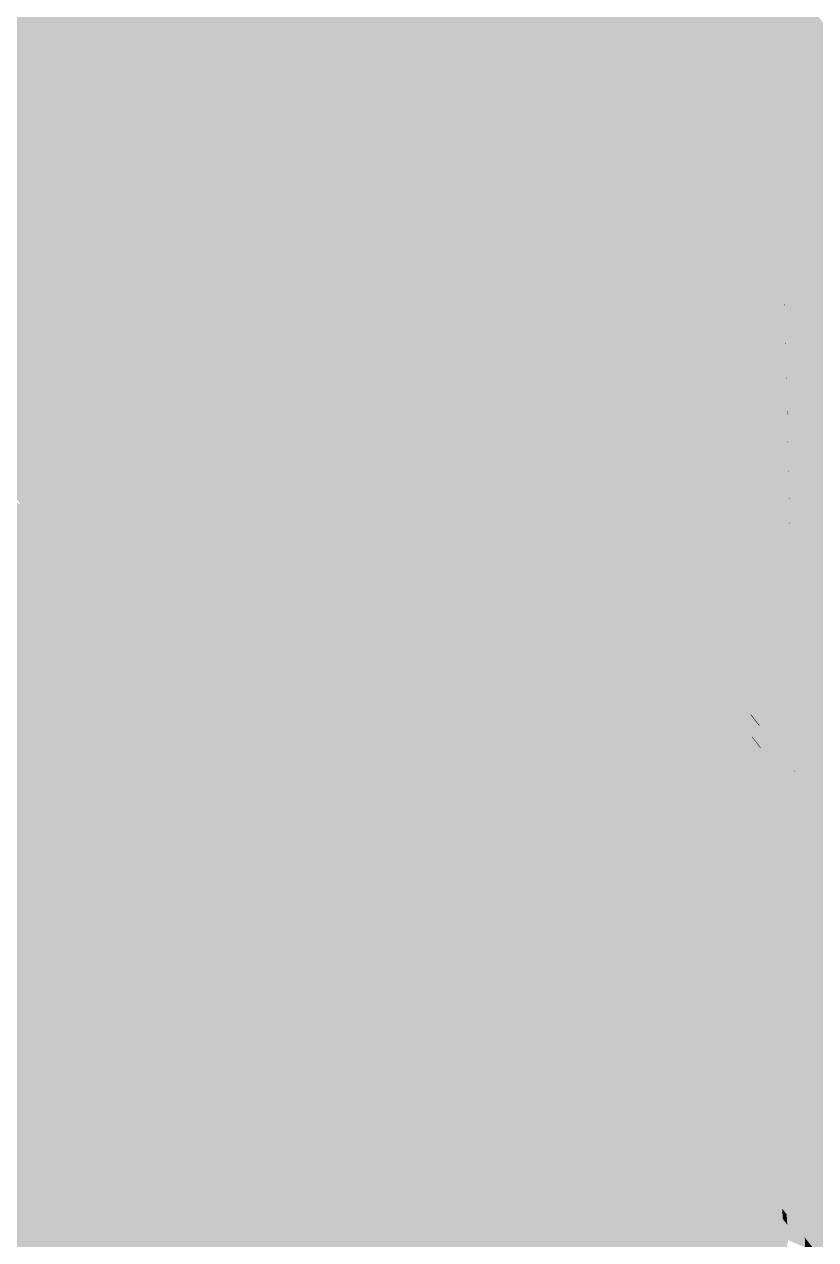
# Model space of a CAD drawing. Header units: millimetres. Extents: x 340454 to 342791, y 6993867 to 6995092.
# Drawn here: x 340787.928 to 340790.704, y 6994594.237 to 6994598.5 of the extents above; entities that cross this region are included whole.
import ezdxf

# ---------------------------------------------------------------- set-up
doc = ezdxf.new("R2010")
doc.units = ezdxf.units.MM
doc.header["$LTSCALE"] = 10
doc.layers.add('A-MODELAGEM', color=7, linetype='Continuous')
doc.layers.add('TRAMA', color=7, linetype='Continuous')

msp = doc.modelspace()

# ---------------------------------------------------------------- hatches: boundary and pattern name
at = {"layer": 'TRAMA'}
h = msp.add_hatch(dxfattribs=at)
h.set_pattern_fill('AR-HBONE', color=253, scale=0.0015)
h.set_pattern_definition([(45, (340795.55105, 6994588.16572), (0, 0.21552615), [0.4572, -0.1524]), (135, (340795.65882, 6994588.27348), (2e-17, 0.21552615), [0.4572, -0.1524])])
h.paths.add_polyline_path([(340797.3029, 6994588.7644, -0.082433), (340797.2634, 6994589.0025, -0.603956), (340798.4179, 6994589.6096), (340799.3891, 6994590.3458), (340799.7467, 6994591.9973), (340792.4289, 6994586.4499), (340794.2445, 6994586.446)])
h.paths.add_polyline_path([(340794.2445, 6994586.446), (340792.4289, 6994586.4499), (340786.1812, 6994581.7137), (340787.9896, 6994581.7043)])
h.paths.add_polyline_path([(340786.8341, 6994580.8283), (340786.8195, 6994580.8761), (340786.9129, 6994580.888), (340787.0244, 6994580.9726), (340787.0277, 6994580.9772), (340786.8586, 6994580.9995), (340786.8393, 6994581.1408), (340787.0292, 6994581.2964), (340787.2188, 6994581.204), (340787.208, 6994581.2834), (340787.3978, 6994581.4389), (340787.545, 6994581.3672), (340787.9896, 6994581.7043), (340786.1812, 6994581.7137), (340784.1376, 6994580.1646), (340784.8604, 6994579.3321)])
h.paths.add_polyline_path([(340784.8604, 6994579.3321), (340784.1376, 6994580.1646), (340780.2277, 6994577.2006), (340780.6925, 6994576.5708), (340782.0649, 6994576.5637), (340781.7576, 6994576.98), (340782.0764, 6994577.2217), (340782.3952, 6994577.4633)])
h.paths.add_polyline_path([(340782.0649, 6994576.5637), (340780.6925, 6994576.5708), (340784.4229, 6994571.5165), (340784.4065, 6994571.5809), (340784.5525, 6994571.6991), (340784.6951, 6994571.4446), (340784.5935, 6994571.2853), (340785.5882, 6994569.9377), (340785.516, 6994569.6596), (340787.5823, 6994569.6596), (340787.6438, 6994569.8968, 0.226177), (340787.4805, 6994570.7418), (340787.343, 6994570.928), (340787.3316, 6994570.9148), (340787.0896, 6994570.9555), (340787.0344, 6994571.159), (340786.9817, 6994571.0986), (340786.7552, 6994571.1367), (340786.6337, 6994571.047), (340786.3119, 6994570.8094), (340785.2713, 6994572.2194), (340785.2382, 6994572.2297), (340785.3754, 6994571.9849), (340785.2837, 6994571.8411), (340785.1474, 6994571.8834), (340785.0868, 6994572.1212), (340785.2256, 6994572.2336), (340785.1342, 6994572.262), (340785.0784, 6994572.4807), (340784.9995, 6994572.5877), (340784.9961, 6994572.587), (340785.0581, 6994572.4586), (340784.9128, 6994572.2319), (340785.0349, 6994572.014), (340784.9431, 6994571.8702), (340784.8069, 6994571.9125), (340784.7462, 6994572.1503), (340784.8797, 6994572.2584), (340784.7156, 6994572.2814), (340784.6126, 6994572.1207), (340784.4265, 6994572.1468), (340784.5089, 6994572.4047), (340784.4474, 6994572.6458), (340784.6113, 6994572.7785), (340784.5348, 6994572.8023), (340784.4741, 6994573.0401), (340784.5939, 6994573.1371), (340784.207, 6994573.6613), (340784.2052, 6994573.662), (340784.2058, 6994573.663), (340784.127, 6994573.7698), (340784.0064, 6994573.838), (340784.0027, 6994573.9382)])
h.paths.add_polyline_path([(340784.307, 6994573.0271), (340784.4497, 6994572.7726), (340784.3579, 6994572.6288), (340784.2217, 6994572.6711), (340784.161, 6994572.9089)], flags=16)
h.paths.add_polyline_path([(340784.2803, 6994572.6328), (340784.423, 6994572.3783), (340784.3312, 6994572.2344), (340784.195, 6994572.2768), (340784.1344, 6994572.5145)], flags=16)
h.paths.add_polyline_path([(340784.5792, 6994572.0935), (340784.7218, 6994571.839), (340784.63, 6994571.6951), (340784.4938, 6994571.7375), (340784.4332, 6994571.9752)], flags=16)
h.paths.add_polyline_path([(340784.8655, 6994571.8742), (340785.0082, 6994571.6197), (340784.9512, 6994571.5304), (340785.015, 6994571.3983), (340785.0866, 6994571.6228), (340785.0601, 6994571.7269), (340785.2061, 6994571.8451), (340785.3487, 6994571.5906), (340785.257, 6994571.4467), (340785.2528, 6994571.448), (340785.1978, 6994571.3622), (340785.0135, 6994571.388), (340784.8847, 6994571.1871), (340784.6987, 6994571.2132), (340784.7874, 6994571.4911), (340784.8376, 6994571.5004), (340784.7802, 6994571.5182), (340784.7196, 6994571.756)], flags=16)
h.paths.add_polyline_path([(340785.441, 6994571.637), (340785.6088, 6994571.6681), (340785.6708, 6994571.5396), (340785.5383, 6994571.3331), (340785.3523, 6994571.3591)], flags=16)
h.paths.add_polyline_path([(340785.0296, 6994571.2038), (340785.3201, 6994571.2313), (340785.4146, 6994571.0893), (340785.3208, 6994570.9818), (340785.0788, 6994571.0224)], flags=16)
h.paths.add_polyline_path([(340785.7042, 6994571.3168), (340785.8467, 6994571.3216), (340785.9822, 6994571.1169), (340785.8831, 6994570.9573), (340785.6648, 6994571.1508)], flags=16)
h.paths.add_polyline_path([(340785.3795, 6994571.02), (340785.67, 6994571.0476), (340785.7645, 6994570.9055), (340785.6707, 6994570.798), (340785.4287, 6994570.8386)], flags=16)
h.paths.add_polyline_path([(340814.6181, 6994581.9712), (340813.7431, 6994581.3008), (340814.2518, 6994580.6509), (340814.6181, 6994580.8343)])
h.paths.add_polyline_path([(340810.7105, 6994586.4099), (340809.9302, 6994586.4116), (340810.2148, 6994586.0302)])
edge = h.paths.add_edge_path()
edge.add_line((340803.8866, 6994595.1356), (340799.7467, 6994591.9973))
edge.add_line((340799.7467, 6994591.9973), (340799.3891, 6994590.3458))
edge.add_line((340799.3891, 6994590.3458), (340804.2474, 6994594.0288))
edge.add_line((340804.2474, 6994594.0288), (340804.489, 6994593.71))
edge.add_line((340804.489, 6994593.71), (340804.7307, 6994593.3913))
edge.add_line((340804.7307, 6994593.3913), (340804.7258, 6994593.3875))
edge.add_line((340804.7258, 6994593.3875), (340809.9302, 6994586.4116))
edge.add_line((340809.9302, 6994586.4116), (340810.7105, 6994586.4099))
edge.add_line((340810.7105, 6994586.4099), (340811.0218, 6994586.6485))
edge.add_line((340811.0218, 6994586.6485), (340810.1438, 6994586.6485))
edge.add_arc((341156.5, 6994848.5549), 434.2322, 215.704377, 217.095716, ccw=False)
edge = h.paths.add_edge_path()
edge.add_arc((341149.6129, 6994843.6542), 425.7899, 222.78602, 222.79408, ccw=False)
edge.add_line((340837.1276, 6994554.4312), (340835.6005, 6994554.4379))
edge.add_line((340835.6005, 6994554.4379), (340823.9081, 6994543.6563))
edge.add_line((340823.9081, 6994543.6563), (340825.5235, 6994543.6492))
edge.add_line((340825.5235, 6994543.6492), (340837.1683, 6994554.3872))
edge = h.paths.add_edge_path()
edge.add_line((340834.9275, 6994556.8265), (340834.3865, 6994556.8265))
edge.add_arc((341149.6099, 6994843.6516), 426.186, 222.299384, 222.538535)
edge.add_line((340835.5864, 6994555.5133), (340835.5867, 6994555.5136))
edge.add_line((340835.5867, 6994555.5136), (340835.8574, 6994555.2188))
edge.add_line((340835.8574, 6994555.2188), (340836.128, 6994554.9242))
edge.add_line((340836.128, 6994554.9242), (340835.6005, 6994554.4379))
edge.add_line((340835.6005, 6994554.4379), (340837.1276, 6994554.4312))
edge.add_arc((341149.6129, 6994843.6542), 425.7899, 222.348361, 222.78602, ccw=False)
edge = h.paths.add_edge_path()
edge.add_line((340814.6181, 6994580.8343), (340814.2522, 6994580.6504))
edge.add_arc((341149.6099, 6994843.6516), 426.186, 218.104996, 222.299384)
edge.add_line((340834.3865, 6994556.8265), (340834.9275, 6994556.8265))
edge.add_arc((341149.1922, 6994843.2736), 425.2226, 218.110563, 222.348646, ccw=False)
h.paths.add_polyline_path([(340817.9425, 6994536.6586), (340816.3612, 6994536.6973), (340815.1677, 6994535.5967), (340815.361, 6994535.3774), (340815.3549, 6994535.3721), (340815.8828, 6994534.7592)])
h.paths.add_polyline_path([(340820.1464, 6994538.6908), (340819.4247, 6994539.5221), (340816.3612, 6994536.6973), (340817.9425, 6994536.6586)], flags=17)
h.paths.add_polyline_path([(340818.5808, 6994538.0143), (340819.6258, 6994538.9288), (340819.6316, 6994538.9338), (340819.6094, 6994538.9591), (340818.5702, 6994538.0496), (340818.5587, 6994538.0396)], flags=16)
h.paths.add_polyline_path([(340819.6872, 6994538.8703), (340818.6479, 6994537.9608), (340818.6364, 6994537.9508), (340818.6585, 6994537.9254), (340819.7036, 6994538.84), (340819.7093, 6994538.845)], flags=16)
h.paths.add_polyline_path([(340818.6326, 6994537.9551), (340818.6105, 6994537.9804), (340818.5846, 6994538.01), (340818.5961, 6994538.02), (340819.6353, 6994538.9295), (340819.6575, 6994538.9042), (340819.6834, 6994538.8746)], flags=16)
h.paths.add_polyline_path([(340818.6623, 6994537.9212), (340818.6738, 6994537.9312), (340819.7131, 6994538.8407), (340819.7352, 6994538.8154), (340819.7611, 6994538.7858), (340819.8742, 6994538.6471), (340819.8693, 6994538.6429), (340819.8449, 6994538.6215), (340818.859, 6994537.7649), (340818.862, 6994537.7614), (340818.8328, 6994537.7358), (340818.7151, 6994537.8704), (340818.7103, 6994537.8662), (340818.6882, 6994537.8916)], flags=16)
h.paths.add_polyline_path([(340818.5549, 6994538.0439), (340818.5327, 6994538.0692), (340818.5443, 6994538.0792), (340819.5835, 6994538.9887), (340819.6057, 6994538.9634)], flags=16)
h.paths.add_polyline_path([(340818.779, 6994537.8071), (340819.8106, 6994538.7099), (340819.8461, 6994538.6694), (340818.8145, 6994537.7666)], flags=0)
h.paths.add_polyline_path([(340825.5235, 6994543.6492), (340823.9081, 6994543.6563), (340819.4247, 6994539.5221), (340820.1464, 6994538.6908)], flags=17)
h.paths.add_polyline_path([(340821.1937, 6994540.2383), (340820.1545, 6994539.3288), (340820.143, 6994539.3187), (340820.1651, 6994539.2934), (340821.2101, 6994540.2079), (340821.2159, 6994540.2129)], flags=16)
h.paths.add_polyline_path([(340821.1419, 6994540.2975), (340821.1641, 6994540.2722), (340821.19, 6994540.2426), (340820.1392, 6994539.323), (340820.1171, 6994539.3483), (340820.0911, 6994539.3779), (340820.1027, 6994539.388)], flags=16)
h.paths.add_polyline_path([(340820.2466, 6994539.2003), (340820.2687, 6994539.175), (340820.2735, 6994539.1791), (340820.2707, 6994539.1823)], flags=16)
h.paths.add_polyline_path([(340820.191, 6994539.2638), (340821.236, 6994540.1783), (340821.2418, 6994540.1833), (340821.2197, 6994540.2087), (340820.1804, 6994539.2992), (340820.1689, 6994539.2891)], flags=16)
h.paths.add_polyline_path([(340821.2456, 6994540.1791), (340821.2677, 6994540.1537), (340821.2974, 6994540.1198), (340820.2581, 6994539.2103), (340820.2466, 6994539.2003), (340820.2207, 6994539.2299), (340820.1948, 6994539.2595), (340820.2063, 6994539.2696)], flags=16)
h.paths.add_polyline_path([(340820.3922, 6994539.0532), (340820.3874, 6994539.0489), (340820.3881, 6994539.0481), (340820.3929, 6994539.0524)], flags=16)
h.paths.add_polyline_path([(340821.3072, 6994540.0893), (340821.312, 6994540.0936), (340821.4326, 6994539.9558), (340821.4277, 6994539.9516), (340821.4045, 6994539.9781), (340820.3729, 6994539.0753), (340820.3374, 6994539.1159), (340821.369, 6994540.0186)], flags=16)
h.paths.add_polyline_path([(340821.4326, 6994539.9558), (340821.4287, 6994539.9603), (340821.4238, 6994539.956), (340821.4033, 6994539.9303)], flags=0)
edge = h.paths.add_edge_path()
edge.add_line((340829.4804, 6994549.0904), (340835.2682, 6994554.6777))
edge.add_line((340835.2682, 6994554.6777), (340834.9976, 6994554.9723))
edge.add_line((340834.9976, 6994554.9723), (340835.2919, 6994555.2426))
edge.add_arc((341149.6099, 6994843.6516), 426.586, 222.250518, 222.538586, ccw=False)
edge.add_line((340833.8459, 6994556.8265), (340833.1707, 6994556.8265))
edge.add_arc((341149.6099, 6994843.6516), 427.086, 222.189617, 222.391963)
edge.add_arc((340833.4471, 6994555.0366), 1, -47.3199, 42.392, ccw=False)
edge.add_line((340834.125, 6994554.3014), (340833.7555, 6994553.9608))
edge.add_arc((340833.3161, 6994554.3155), 0.5648, 304.2724, 321.0878, ccw=False)
edge.add_line((340833.6341, 6994553.8488), (340814.5635, 6994536.2414))
edge.add_line((340814.5635, 6994536.2414), (340814.9393, 6994535.8756))
edge.add_line((340814.9393, 6994535.8756), (340829.4804, 6994549.0904))
h.paths.add_polyline_path([(340820.5685, 6994541.8006), (340822.3498, 6994543.4432)], flags=16)
h.paths.add_polyline_path([(340804.7718, 6994593.3259), (340805.5586, 6994592.3156), (340805.2953, 6994592.6242), (340805.0022, 6994593.017)], flags=17)
h.paths.add_polyline_path([(340798.235, 6994591.7693), (340798.1847, 6994591.7311), (340800.1157, 6994593.1949), (340800.166, 6994593.2331)])

# ---------------------------------------------------------------- linework, layer by layer
at = {"layer": 'A-MODELAGEM', "color": 11, "linetype": 'Continuous', "lineweight": -3}
for points in [[(340788.1397, 6994597.4673), (340786.1324, 6994601.3362), (340785.3487, 6994601.0275)], [(340788.1397, 6994597.4673), (340788.5063, 6994597.9597), (340786.1324, 6994601.3362)], [(340788.5063, 6994597.9597), (340788.1106, 6994598.9383), (340786.1324, 6994601.3362)], [(340788.2183, 6994597.316), (340785.3431, 6994601.0231), (340785.2646, 6994600.9603)], [(340788.1707, 6994597.4077), (340785.3465, 6994601.0257), (340785.3431, 6994601.0231)], [(340788.2183, 6994597.316), (340788.1707, 6994597.4077), (340785.3431, 6994601.0231)], [(340788.1397, 6994597.4673), (340785.3487, 6994601.0275), (340785.3465, 6994601.0257)], [(340788.1707, 6994597.4077), (340788.1397, 6994597.4673), (340785.3465, 6994601.0257)], [(340788.3925, 6994596.9801), (340788.2183, 6994597.316), (340785.2646, 6994600.9603)], [(340788.3925, 6994596.9801), (340785.2646, 6994600.9603), (340787.9144, 6994596.8148)], [(340789.0881, 6994594.1712), (340784.6638, 6994600.048), (340785.3646, 6994597.9621)], [(340789.0881, 6994594.1712), (340786.2579, 6994598.0628), (340784.6638, 6994600.048)], [(340789.4217, 6994598.496), (340788.5, 6994599.7798), (340788.5011, 6994599.7763)], [(340789.4217, 6994598.496), (340789.4017, 6994598.5892), (340788.5, 6994599.7798)], [(340789.4225, 6994598.4921), (340788.5011, 6994599.7763), (340788.5246, 6994599.6987)], [(340789.4225, 6994598.4921), (340789.4217, 6994598.496), (340788.5011, 6994599.7763)], [(340789.0532, 6994597.9586), (340788.5256, 6994599.6955), (340787.9325, 6994599.3789)], [(340789.4412, 6994598.4049), (340788.5246, 6994599.6987), (340788.5256, 6994599.6955)], [(340789.4412, 6994598.4049), (340789.4225, 6994598.4921), (340788.5246, 6994599.6987)], [(340789.0532, 6994597.9586), (340789.442, 6994598.4013), (340788.5256, 6994599.6955)], [(340789.442, 6994598.4013), (340789.4412, 6994598.4049), (340788.5256, 6994599.6955)], [(340789.0532, 6994597.9586), (340787.9325, 6994599.3789), (340787.9643, 6994599.3003)], [(340789.08, 6994597.8702), (340787.9643, 6994599.3003), (340787.9656, 6994599.297)], [(340789.08, 6994597.8702), (340789.0532, 6994597.9586), (340787.9643, 6994599.3003)], [(340789.0812, 6994597.8665), (340787.9656, 6994599.297), (340787.9958, 6994599.2222)], [(340789.0812, 6994597.8665), (340789.08, 6994597.8702), (340787.9656, 6994599.297)], [(340789.1065, 6994597.7832), (340787.9958, 6994599.2222), (340787.9971, 6994599.2191)], [(340789.1065, 6994597.7832), (340789.0812, 6994597.8665), (340787.9958, 6994599.2222)], [(340789.1075, 6994597.7797), (340787.9971, 6994599.2191), (340788.1106, 6994598.9383)], [(340789.1075, 6994597.7797), (340789.1065, 6994597.7832), (340787.9971, 6994599.2191)], [(340789.9079, 6994598.4068), (340789.2619, 6994599.2404), (340789.2631, 6994599.2348)], [(340789.9079, 6994598.4068), (340789.8889, 6994598.5466), (340789.2619, 6994599.2404)], [(340789.9087, 6994598.401), (340789.2631, 6994599.2348), (340789.2893, 6994599.1128)], [(340789.9087, 6994598.401), (340789.9079, 6994598.4068), (340789.2631, 6994599.2348)], [(340789.926, 6994598.2726), (340789.2893, 6994599.1128), (340789.2904, 6994599.1076)], [(340789.926, 6994598.2726), (340789.9087, 6994598.401), (340789.2893, 6994599.1128)], [(340789.9267, 6994598.2673), (340789.2904, 6994599.1076), (340789.3147, 6994598.9944)], [(340789.9267, 6994598.2673), (340789.926, 6994598.2726), (340789.2904, 6994599.1076)], [(340789.9427, 6994598.1491), (340789.3147, 6994598.9944), (340789.3157, 6994598.9896)], [(340789.9427, 6994598.1491), (340789.9267, 6994598.2673), (340789.3147, 6994598.9944)], [(340789.9434, 6994598.1441), (340789.3157, 6994598.9896), (340789.3554, 6994598.8047)], [(340789.9434, 6994598.1441), (340789.9427, 6994598.1491), (340789.3157, 6994598.9896)], [(340790.3556, 6994597.9588), (340790.2913, 6994598.9634), (340789.8889, 6994598.5466)], [(340790.3556, 6994597.9588), (340790.3483, 6994598.8834), (340790.2913, 6994598.9634)], [(340789.1652, 6994597.5898), (340788.1106, 6994598.9383), (340788.5063, 6994597.9597)], [(340789.1652, 6994597.5898), (340789.1075, 6994597.7797), (340788.1106, 6994598.9383)], [(340790.4032, 6994597.8987), (340790.3483, 6994598.8834), (340790.3556, 6994597.9588)], [(340790.4032, 6994597.8987), (340790.5735, 6994598.5674), (340790.3483, 6994598.8834)], [(340789.9632, 6994597.9975), (340789.3554, 6994598.8047), (340789.361, 6994598.7786)], [(340789.9632, 6994597.9975), (340789.9434, 6994598.1441), (340789.3554, 6994598.8047)], [(340789.9668, 6994597.9707), (340789.361, 6994598.7786), (340789.3612, 6994598.7776)], [(340789.9668, 6994597.9707), (340789.9632, 6994597.9975), (340789.361, 6994598.7786)], [(340789.967, 6994597.9696), (340789.3612, 6994598.7776), (340789.3786, 6994598.6965)], [(340789.967, 6994597.9696), (340789.9668, 6994597.9707), (340789.3612, 6994598.7776)], [(340789.9782, 6994597.8864), (340789.3786, 6994598.6965), (340789.3794, 6994598.6931)], [(340789.9782, 6994597.8864), (340789.967, 6994597.9696), (340789.3786, 6994598.6965)], [(340789.9787, 6994597.8829), (340789.3794, 6994598.6931), (340789.4008, 6994598.5933)], [(340789.9787, 6994597.8829), (340789.9782, 6994597.8864), (340789.3794, 6994598.6931)], [(340789.9925, 6994597.7811), (340789.4008, 6994598.5933), (340789.4017, 6994598.5892)], [(340789.9925, 6994597.7811), (340789.9787, 6994597.8829), (340789.4008, 6994598.5933)], [(340789.993, 6994597.7769), (340789.4017, 6994598.5892), (340789.4217, 6994598.496)], [(340789.993, 6994597.7769), (340789.9925, 6994597.7811), (340789.4017, 6994598.5892)], [(340790.3556, 6994597.9588), (340789.8889, 6994598.5466), (340789.9079, 6994598.4068)], [(340790.593, 6994597.6597), (340790.5735, 6994598.5674), (340790.4032, 6994597.8987)], [(340790.593, 6994597.6597), (340790.5747, 6994598.5657), (340790.5735, 6994598.5674)], [(340790.7044, 6994598.3901), (340790.5746, 6994598.572), (340790.5747, 6994598.5657)], [(340790.7044, 6994598.3901), (340790.7044, 6994598.5403), (340790.5746, 6994598.572)], [(340790.594, 6994597.6584), (340790.5747, 6994598.5657), (340790.593, 6994597.6597)], [(340790.594, 6994597.6584), (340790.7044, 6994598.3837), (340790.5747, 6994598.5657)], [(340790.7044, 6994598.3837), (340790.7044, 6994598.3901), (340790.5747, 6994598.5657)], [(340793.6391, 6994594.5407), (340790.7044, 6994598.5403), (340790.7044, 6994598.3901)], [(340790.0058, 6994597.6823), (340789.4217, 6994598.496), (340789.4225, 6994598.4921)], [(340790.0058, 6994597.6823), (340789.993, 6994597.7769), (340789.4217, 6994598.496)], [(340790.0064, 6994597.6784), (340789.4225, 6994598.4921), (340789.4412, 6994598.4049)], [(340790.0064, 6994597.6784), (340790.0058, 6994597.6823), (340789.4225, 6994598.4921)], [(340790.3646, 6994597.8174), (340789.9079, 6994598.4068), (340789.9087, 6994598.401)], [(340790.3646, 6994597.8174), (340790.3556, 6994597.9588), (340789.9079, 6994598.4068)], [(340789.7179, 6994597.1162), (340789.442, 6994598.4013), (340789.0532, 6994597.9586)], [(340790.0183, 6994597.5904), (340789.4412, 6994598.4049), (340789.442, 6994598.4013)], [(340790.0183, 6994597.5904), (340790.0064, 6994597.6784), (340789.4412, 6994598.4049)], [(340789.7179, 6994597.1162), (340790.0188, 6994597.5867), (340789.442, 6994598.4013)], [(340790.0188, 6994597.5867), (340790.0183, 6994597.5904), (340789.442, 6994598.4013)], [(340790.365, 6994597.8115), (340789.9087, 6994598.401), (340789.926, 6994598.2726)], [(340790.365, 6994597.8115), (340790.3646, 6994597.8174), (340789.9087, 6994598.401)], [(340790.7042, 6994597.5196), (340790.7044, 6994598.3837), (340790.594, 6994597.6584)], [(340793.5074, 6994594.4504), (340790.7044, 6994598.3837), (340790.7042, 6994597.5196)], [(340793.5127, 6994594.4539), (340790.7044, 6994598.3901), (340790.7044, 6994598.3837)], [(340793.5127, 6994594.4539), (340793.6391, 6994594.5407), (340790.7044, 6994598.3901)], [(340793.5074, 6994594.4504), (340793.5127, 6994594.4539), (340790.7044, 6994598.3837)], [(340790.3732, 6994597.6825), (340789.926, 6994598.2726), (340789.9267, 6994598.2673)], [(340790.3732, 6994597.6825), (340790.365, 6994597.8115), (340789.926, 6994598.2726)], [(340790.3736, 6994597.6771), (340789.9267, 6994598.2673), (340789.9427, 6994598.1491)], [(340790.3736, 6994597.6771), (340790.3732, 6994597.6825), (340789.9267, 6994598.2673)], [(340790.3811, 6994597.559), (340789.9427, 6994598.1491), (340789.9434, 6994598.1441)], [(340790.3811, 6994597.559), (340790.3736, 6994597.6771), (340789.9427, 6994598.1491)], [(340790.3815, 6994597.554), (340789.9434, 6994598.1441), (340789.9632, 6994597.9975)], [(340790.3815, 6994597.554), (340790.3811, 6994597.559), (340789.9434, 6994598.1441)], [(340789.3423, 6994593.9123), (340786.2579, 6994598.0628), (340789.0881, 6994594.1712)], [(340789.3423, 6994593.9123), (340786.5075, 6994597.752), (340786.2579, 6994598.0628)], [(340790.3893, 6994597.4316), (340789.9632, 6994597.9975), (340789.9668, 6994597.9707)], [(340790.3893, 6994597.4316), (340790.3815, 6994597.554), (340789.9632, 6994597.9975)], [(340789.0881, 6994594.1712), (340785.3646, 6994597.9621), (340788.0853, 6994594.7163)], [(340788.0853, 6994594.7163), (340785.3646, 6994597.9621), (340786.2016, 6994596.2917)], [(340789.308, 6994595.9771), (340788.5063, 6994597.9597), (340788.1397, 6994597.4673)], [(340789.308, 6994595.9771), (340789.4685, 6994596.5912), (340788.5063, 6994597.9597)], [(340789.4685, 6994596.5912), (340789.1652, 6994597.5898), (340788.5063, 6994597.9597)], [(340789.7179, 6994597.1162), (340789.0532, 6994597.9586), (340789.08, 6994597.8702)], [(340790.391, 6994597.405), (340789.9668, 6994597.9707), (340789.967, 6994597.9696)], [(340790.391, 6994597.405), (340790.3893, 6994597.4316), (340789.9668, 6994597.9707)], [(340790.3911, 6994597.4039), (340789.967, 6994597.9696), (340789.9782, 6994597.8864)], [(340790.3911, 6994597.4039), (340790.391, 6994597.405), (340789.967, 6994597.9696)], [(340790.3646, 6994597.8174), (340790.4032, 6994597.8987), (340790.3556, 6994597.9588)], [(340790.4111, 6994597.7574), (340790.4032, 6994597.8987), (340790.3646, 6994597.8174)], [(340790.593, 6994597.6597), (340790.4032, 6994597.8987), (340790.4111, 6994597.7574)], [(340789.7367, 6994597.0285), (340789.08, 6994597.8702), (340789.0812, 6994597.8665)], [(340789.7367, 6994597.0285), (340789.7179, 6994597.1162), (340789.08, 6994597.8702)], [(340789.7375, 6994597.0249), (340789.0812, 6994597.8665), (340789.1065, 6994597.7832)], [(340789.7375, 6994597.0249), (340789.7367, 6994597.0285), (340789.0812, 6994597.8665)], [(340790.3963, 6994597.3215), (340789.9782, 6994597.8864), (340789.9787, 6994597.8829)], [(340790.3963, 6994597.3215), (340790.3911, 6994597.4039), (340789.9782, 6994597.8864)], [(340790.3966, 6994597.3181), (340789.9787, 6994597.8829), (340789.9925, 6994597.7811)], [(340790.3966, 6994597.3181), (340790.3963, 6994597.3215), (340789.9787, 6994597.8829)], [(340790.4111, 6994597.7574), (340790.3646, 6994597.8174), (340790.365, 6994597.8115)], [(340790.3732, 6994597.6825), (340790.4115, 6994597.7515), (340790.365, 6994597.8115)], [(340790.4115, 6994597.7515), (340790.4111, 6994597.7574), (340790.365, 6994597.8115)], [(340789.7551, 6994596.9428), (340789.1065, 6994597.7832), (340789.1075, 6994597.7797)], [(340789.7551, 6994596.9428), (340789.7375, 6994597.0249), (340789.1065, 6994597.7832)], [(340789.7558, 6994596.9394), (340789.1075, 6994597.7797), (340789.1652, 6994597.5898)], [(340789.7558, 6994596.9394), (340789.7551, 6994596.9428), (340789.1075, 6994597.7797)], [(340790.403, 6994597.2176), (340789.9925, 6994597.7811), (340789.993, 6994597.7769)], [(340790.403, 6994597.2176), (340790.3966, 6994597.3181), (340789.9925, 6994597.7811)], [(340790.4032, 6994597.2134), (340789.993, 6994597.7769), (340790.0058, 6994597.6823)], [(340790.4032, 6994597.2134), (340790.403, 6994597.2176), (340789.993, 6994597.7769)], [(340789.4998, 6994593.752), (340786.5075, 6994597.752), (340789.3423, 6994593.9123)], [(340790.703, 6994592.527), (340786.5075, 6994597.752), (340789.4998, 6994593.752)], [(340790.703, 6994592.527), (340787.9144, 6994596.8148), (340786.5075, 6994597.752)], [(340790.4186, 6994597.6226), (340790.4115, 6994597.7515), (340790.3732, 6994597.6825)], [(340790.596, 6994597.5189), (340790.4111, 6994597.7574), (340790.4115, 6994597.7515)], [(340790.596, 6994597.5189), (340790.593, 6994597.6597), (340790.4111, 6994597.7574)], [(340790.5961, 6994597.513), (340790.4115, 6994597.7515), (340790.4186, 6994597.6226)], [(340790.5961, 6994597.513), (340790.596, 6994597.5189), (340790.4115, 6994597.7515)], [(340790.4092, 6994597.1204), (340790.0058, 6994597.6823), (340790.0064, 6994597.6784)], [(340790.4092, 6994597.1204), (340790.4032, 6994597.2134), (340790.0058, 6994597.6823)], [(340790.4186, 6994597.6226), (340790.3732, 6994597.6825), (340790.3736, 6994597.6771)], [(340790.4094, 6994597.1166), (340790.0064, 6994597.6784), (340790.0183, 6994597.5904)], [(340790.4094, 6994597.1166), (340790.4092, 6994597.1204), (340790.0064, 6994597.6784)], [(340790.3811, 6994597.559), (340790.4189, 6994597.6172), (340790.3736, 6994597.6771)], [(340790.4189, 6994597.6172), (340790.4186, 6994597.6226), (340790.3736, 6994597.6771)], [(340790.596, 6994597.5189), (340790.594, 6994597.6584), (340790.593, 6994597.6597)], [(340790.597, 6994597.5176), (340790.594, 6994597.6584), (340790.596, 6994597.5189)], [(340790.7042, 6994597.5196), (340790.594, 6994597.6584), (340790.597, 6994597.5176)], [(340790.4255, 6994597.4992), (340790.4189, 6994597.6172), (340790.3811, 6994597.559)], [(340790.5989, 6994597.3848), (340790.4186, 6994597.6226), (340790.4189, 6994597.6172)], [(340790.5989, 6994597.3848), (340790.5961, 6994597.513), (340790.4186, 6994597.6226)], [(340790.599, 6994597.3795), (340790.4189, 6994597.6172), (340790.4255, 6994597.4992)], [(340790.599, 6994597.3795), (340790.5989, 6994597.3848), (340790.4189, 6994597.6172)], [(340789.7868, 6994596.7949), (340789.1652, 6994597.5898), (340789.4685, 6994596.5912)], [(340789.7868, 6994596.7949), (340789.7558, 6994596.9394), (340789.1652, 6994597.5898)], [(340790.1578, 6994596.5587), (340790.0188, 6994597.5867), (340789.7179, 6994597.1162)], [(340790.415, 6994597.0304), (340790.0183, 6994597.5904), (340790.0188, 6994597.5867)], [(340790.415, 6994597.0304), (340790.4094, 6994597.1166), (340790.0183, 6994597.5904)], [(340790.1578, 6994596.5587), (340790.4152, 6994597.0268), (340790.0188, 6994597.5867)], [(340790.4152, 6994597.0268), (340790.415, 6994597.0304), (340790.0188, 6994597.5867)], [(340790.4255, 6994597.4992), (340790.3811, 6994597.559), (340790.3815, 6994597.554)], [(340790.3893, 6994597.4316), (340790.4258, 6994597.4943), (340790.3815, 6994597.554)], [(340790.4258, 6994597.4943), (340790.4255, 6994597.4992), (340790.3815, 6994597.554)], [(340790.5961, 6994597.513), (340790.597, 6994597.5176), (340790.596, 6994597.5189)], [(340790.5971, 6994597.5117), (340790.597, 6994597.5176), (340790.5961, 6994597.513)], [(340790.5989, 6994597.3848), (340790.5971, 6994597.5117), (340790.5961, 6994597.513)], [(340790.7042, 6994597.3793), (340790.7042, 6994597.5196), (340790.597, 6994597.5176)], [(340790.7042, 6994597.3793), (340790.597, 6994597.5176), (340790.5971, 6994597.5117)], [(340790.5998, 6994597.3836), (340790.5971, 6994597.5117), (340790.5989, 6994597.3848)], [(340790.7041, 6994597.3734), (340790.5971, 6994597.5117), (340790.5998, 6994597.3836)], [(340790.7041, 6994597.3734), (340790.7042, 6994597.3793), (340790.5971, 6994597.5117)], [(340793.2697, 6994594.2873), (340790.7042, 6994597.5196), (340790.7042, 6994597.3793)], [(340793.2697, 6994594.2873), (340793.5074, 6994594.4504), (340790.7042, 6994597.5196)], [(340790.4325, 6994597.3743), (340790.4258, 6994597.4943), (340790.3893, 6994597.4316)], [(340790.6015, 6994597.2624), (340790.4255, 6994597.4992), (340790.4258, 6994597.4943)], [(340790.6015, 6994597.2624), (340790.599, 6994597.3795), (340790.4255, 6994597.4992)], [(340790.6016, 6994597.2575), (340790.4258, 6994597.4943), (340790.4325, 6994597.3743)], [(340790.6016, 6994597.2575), (340790.6015, 6994597.2624), (340790.4258, 6994597.4943)], [(340789.308, 6994595.9771), (340788.1397, 6994597.4673), (340788.1707, 6994597.4077)], [(340790.4325, 6994597.3743), (340790.3893, 6994597.4316), (340790.391, 6994597.405)], [(340789.3301, 6994595.9223), (340788.1707, 6994597.4077), (340788.2183, 6994597.316)], [(340789.3301, 6994595.9223), (340789.308, 6994595.9771), (340788.1707, 6994597.4077)], [(340790.434, 6994597.3477), (340790.391, 6994597.405), (340790.3911, 6994597.4039)], [(340790.434, 6994597.3477), (340790.4325, 6994597.3743), (340790.391, 6994597.405)], [(340790.434, 6994597.3466), (340790.3911, 6994597.4039), (340790.3963, 6994597.3215)], [(340790.434, 6994597.3466), (340790.434, 6994597.3477), (340790.3911, 6994597.4039)], [(340790.599, 6994597.3795), (340790.5998, 6994597.3836), (340790.5989, 6994597.3848)], [(340790.5999, 6994597.3782), (340790.5998, 6994597.3836), (340790.599, 6994597.3795)], [(340790.7041, 6994597.2459), (340790.5998, 6994597.3836), (340790.5999, 6994597.3782)], [(340790.7041, 6994597.2459), (340790.7041, 6994597.3734), (340790.5998, 6994597.3836)], [(340790.4386, 6994597.2643), (340790.434, 6994597.3466), (340790.3963, 6994597.3215)], [(340790.604, 6994597.1465), (340790.4325, 6994597.3743), (340790.434, 6994597.3477)], [(340790.604, 6994597.1465), (340790.6016, 6994597.2575), (340790.4325, 6994597.3743)], [(340790.6045, 6994597.1202), (340790.434, 6994597.3477), (340790.434, 6994597.3466)], [(340790.6045, 6994597.1202), (340790.604, 6994597.1465), (340790.434, 6994597.3477)], [(340790.6046, 6994597.1191), (340790.434, 6994597.3466), (340790.4386, 6994597.2643)], [(340790.6046, 6994597.1191), (340790.6045, 6994597.1202), (340790.434, 6994597.3466)], [(340790.6015, 6994597.2624), (340790.5999, 6994597.3782), (340790.599, 6994597.3795)], [(340790.6024, 6994597.2612), (340790.5999, 6994597.3782), (340790.6015, 6994597.2624)], [(340790.7041, 6994597.2406), (340790.5999, 6994597.3782), (340790.6024, 6994597.2612)], [(340790.7041, 6994597.2406), (340790.7041, 6994597.2459), (340790.5999, 6994597.3782)], [(340793.1591, 6994594.2114), (340790.7042, 6994597.3793), (340790.7041, 6994597.3734)], [(340793.1545, 6994594.2083), (340790.7041, 6994597.3734), (340790.7041, 6994597.2459)], [(340793.1545, 6994594.2083), (340793.1591, 6994594.2114), (340790.7041, 6994597.3734)], [(340793.1591, 6994594.2114), (340793.2697, 6994594.2873), (340790.7042, 6994597.3793)], [(340789.3639, 6994595.8388), (340788.2183, 6994597.316), (340788.3925, 6994596.9801)], [(340789.3639, 6994595.8388), (340789.3301, 6994595.9223), (340788.2183, 6994597.316)], [(340790.4386, 6994597.2643), (340790.3963, 6994597.3215), (340790.3966, 6994597.3181)], [(340790.403, 6994597.2176), (340790.4388, 6994597.2609), (340790.3966, 6994597.3181)], [(340790.4388, 6994597.2609), (340790.4386, 6994597.2643), (340790.3966, 6994597.3181)], [(340790.4444, 6994597.1607), (340790.4388, 6994597.2609), (340790.403, 6994597.2176)], [(340790.6063, 6994597.0378), (340790.4386, 6994597.2643), (340790.4388, 6994597.2609)], [(340790.6063, 6994597.0378), (340790.6046, 6994597.1191), (340790.4386, 6994597.2643)], [(340790.6064, 6994597.0344), (340790.4388, 6994597.2609), (340790.4444, 6994597.1607)], [(340790.6064, 6994597.0344), (340790.6063, 6994597.0378), (340790.4388, 6994597.2609)], [(340790.6016, 6994597.2575), (340790.6024, 6994597.2612), (340790.6015, 6994597.2624)], [(340790.6025, 6994597.2563), (340790.6024, 6994597.2612), (340790.6016, 6994597.2575)], [(340790.604, 6994597.1465), (340790.6025, 6994597.2563), (340790.6016, 6994597.2575)], [(340790.7041, 6994597.1243), (340790.6024, 6994597.2612), (340790.6025, 6994597.2563)], [(340790.7041, 6994597.1243), (340790.7041, 6994597.2406), (340790.6024, 6994597.2612)], [(340790.6049, 6994597.1453), (340790.6025, 6994597.2563), (340790.604, 6994597.1465)], [(340790.7041, 6994597.1195), (340790.6025, 6994597.2563), (340790.6049, 6994597.1453)], [(340790.7041, 6994597.1195), (340790.7041, 6994597.1243), (340790.6025, 6994597.2563)], [(340790.4444, 6994597.1607), (340790.403, 6994597.2176), (340790.4032, 6994597.2134)], [(340790.4092, 6994597.1204), (340790.4447, 6994597.1565), (340790.4032, 6994597.2134)], [(340790.4447, 6994597.1565), (340790.4444, 6994597.1607), (340790.4032, 6994597.2134)], [(340793.057, 6994594.1414), (340790.7041, 6994597.2459), (340790.7041, 6994597.2406)], [(340793.057, 6994594.1414), (340793.1545, 6994594.2083), (340790.7041, 6994597.2459)], [(340793.053, 6994594.1387), (340790.7041, 6994597.2406), (340790.7041, 6994597.1243)], [(340793.053, 6994594.1387), (340793.057, 6994594.1414), (340790.7041, 6994597.2406)], [(340790.4498, 6994597.0639), (340790.4447, 6994597.1565), (340790.4092, 6994597.1204)], [(340790.6085, 6994596.9354), (340790.4444, 6994597.1607), (340790.4447, 6994597.1565)], [(340790.6085, 6994596.9354), (340790.6064, 6994597.0344), (340790.4444, 6994597.1607)], [(340790.6086, 6994596.9313), (340790.4447, 6994597.1565), (340790.4498, 6994597.0639)], [(340790.6086, 6994596.9313), (340790.6085, 6994596.9354), (340790.4447, 6994597.1565)], [(340790.6045, 6994597.1202), (340790.6049, 6994597.1453), (340790.604, 6994597.1465)], [(340790.6054, 6994597.119), (340790.6049, 6994597.1453), (340790.6045, 6994597.1202)], [(340790.7041, 6994597.0136), (340790.6049, 6994597.1453), (340790.6054, 6994597.119)], [(340790.7041, 6994597.0136), (340790.7041, 6994597.1195), (340790.6049, 6994597.1453)], [(340790.1578, 6994596.5587), (340789.7179, 6994597.1162), (340789.7367, 6994597.0285)], [(340790.4498, 6994597.0639), (340790.4092, 6994597.1204), (340790.4094, 6994597.1166)], [(340790.45, 6994597.06), (340790.4094, 6994597.1166), (340790.415, 6994597.0304)], [(340790.45, 6994597.06), (340790.4498, 6994597.0639), (340790.4094, 6994597.1166)], [(340790.6054, 6994597.119), (340790.6045, 6994597.1202), (340790.6046, 6994597.1191)], [(340790.6063, 6994597.0378), (340790.6055, 6994597.1179), (340790.6046, 6994597.1191)], [(340790.6055, 6994597.1179), (340790.6054, 6994597.119), (340790.6046, 6994597.1191)], [(340790.7041, 6994596.9875), (340790.6054, 6994597.119), (340790.6055, 6994597.1179)], [(340790.7041, 6994596.9875), (340790.7041, 6994597.0136), (340790.6054, 6994597.119)], [(340790.6072, 6994597.0366), (340790.6055, 6994597.1179), (340790.6063, 6994597.0378)], [(340790.7041, 6994596.9864), (340790.6055, 6994597.1179), (340790.6072, 6994597.0366)], [(340790.7041, 6994596.9864), (340790.7041, 6994596.9875), (340790.6055, 6994597.1179)], [(340792.9664, 6994594.0793), (340790.7041, 6994597.1243), (340790.7041, 6994597.1195)], [(340792.9664, 6994594.0793), (340793.053, 6994594.1387), (340790.7041, 6994597.1243)], [(340792.9629, 6994594.0769), (340790.7041, 6994597.1195), (340790.7041, 6994597.0136)], [(340792.9629, 6994594.0769), (340792.9664, 6994594.0793), (340790.7041, 6994597.1195)], [(340790.4548, 6994596.9741), (340790.45, 6994597.06), (340790.415, 6994597.0304)], [(340790.6105, 6994596.84), (340790.4498, 6994597.0639), (340790.45, 6994597.06)], [(340790.6105, 6994596.84), (340790.6086, 6994596.9313), (340790.4498, 6994597.0639)], [(340790.6106, 6994596.8362), (340790.45, 6994597.06), (340790.4548, 6994596.9741)], [(340790.6106, 6994596.8362), (340790.6105, 6994596.84), (340790.45, 6994597.06)], [(340790.1692, 6994596.4742), (340789.7367, 6994597.0285), (340789.7375, 6994597.0249)], [(340790.1692, 6994596.4742), (340790.1578, 6994596.5587), (340789.7367, 6994597.0285)], [(340790.1697, 6994596.4707), (340789.7375, 6994597.0249), (340789.7551, 6994596.9428)], [(340790.1697, 6994596.4707), (340790.1692, 6994596.4742), (340789.7375, 6994597.0249)], [(340790.4705, 6994596.1624), (340790.4152, 6994597.0268), (340790.1578, 6994596.5587)], [(340790.4548, 6994596.9741), (340790.415, 6994597.0304), (340790.4152, 6994597.0268)], [(340790.4705, 6994596.1624), (340790.455, 6994596.9706), (340790.4152, 6994597.0268)], [(340790.455, 6994596.9706), (340790.4548, 6994596.9741), (340790.4152, 6994597.0268)], [(340790.6064, 6994597.0344), (340790.6072, 6994597.0366), (340790.6063, 6994597.0378)], [(340790.6073, 6994597.0333), (340790.6072, 6994597.0366), (340790.6064, 6994597.0344)], [(340790.6085, 6994596.9354), (340790.6073, 6994597.0333), (340790.6064, 6994597.0344)], [(340790.704, 6994596.9058), (340790.6072, 6994597.0366), (340790.6073, 6994597.0333)], [(340790.704, 6994596.9058), (340790.7041, 6994596.9864), (340790.6072, 6994597.0366)], [(340790.6094, 6994596.9343), (340790.6073, 6994597.0333), (340790.6085, 6994596.9354)], [(340790.704, 6994596.9024), (340790.6073, 6994597.0333), (340790.6094, 6994596.9343)], [(340790.704, 6994596.9024), (340790.704, 6994596.9058), (340790.6073, 6994597.0333)], [(340792.9315, 6994594.0554), (340790.7041, 6994597.0136), (340790.7041, 6994596.9875)], [(340792.9315, 6994594.0554), (340792.9629, 6994594.0769), (340790.7041, 6994597.0136)], [(340790.4179, 6994593.0765), (340788.3925, 6994596.9801), (340787.9144, 6994596.8148)], [(340789.4428, 6994595.6436), (340789.3639, 6994595.8388), (340788.3925, 6994596.9801)], [(340790.4179, 6994593.0765), (340789.4428, 6994595.6436), (340788.3925, 6994596.9801)], [(340790.6124, 6994596.7516), (340790.4548, 6994596.9741), (340790.455, 6994596.9706)], [(340790.6124, 6994596.7516), (340790.6106, 6994596.8362), (340790.4548, 6994596.9741)], [(340790.5024, 6994596.122), (340790.455, 6994596.9706), (340790.4705, 6994596.1624)], [(340790.5024, 6994596.122), (340790.6125, 6994596.7481), (340790.455, 6994596.9706)], [(340790.6125, 6994596.7481), (340790.6124, 6994596.7516), (340790.455, 6994596.9706)], [(340792.9117, 6994594.0418), (340790.7041, 6994596.9864), (340790.704, 6994596.9058)], [(340792.9124, 6994594.0423), (340790.7041, 6994596.9875), (340790.7041, 6994596.9864)], [(340792.9124, 6994594.0423), (340792.9315, 6994594.0554), (340790.7041, 6994596.9875)], [(340792.9117, 6994594.0418), (340792.9124, 6994594.0423), (340790.7041, 6994596.9864)], [(340790.1804, 6994596.3917), (340789.7551, 6994596.9428), (340789.7558, 6994596.9394)], [(340790.1804, 6994596.3917), (340790.1697, 6994596.4707), (340789.7551, 6994596.9428)], [(340790.1808, 6994596.3885), (340789.7558, 6994596.9394), (340789.7868, 6994596.7949)], [(340790.1808, 6994596.3885), (340790.1804, 6994596.3917), (340789.7558, 6994596.9394)], [(340790.6086, 6994596.9313), (340790.6094, 6994596.9343), (340790.6085, 6994596.9354)], [(340790.6094, 6994596.9302), (340790.6094, 6994596.9343), (340790.6086, 6994596.9313)], [(340790.6105, 6994596.84), (340790.6094, 6994596.9302), (340790.6086, 6994596.9313)], [(340790.704, 6994596.8043), (340790.6094, 6994596.9343), (340790.6094, 6994596.9302)], [(340790.704, 6994596.8043), (340790.704, 6994596.9024), (340790.6094, 6994596.9343)], [(340790.6114, 6994596.8388), (340790.6094, 6994596.9302), (340790.6105, 6994596.84)], [(340790.704, 6994596.8003), (340790.6094, 6994596.9302), (340790.6114, 6994596.8388)], [(340790.704, 6994596.8003), (340790.704, 6994596.8043), (340790.6094, 6994596.9302)], [(340792.8534, 6994594.0018), (340790.704, 6994596.9058), (340790.704, 6994596.9024)], [(340792.8534, 6994594.0018), (340792.9117, 6994594.0418), (340790.704, 6994596.9058)], [(340792.851, 6994594.0002), (340790.704, 6994596.9024), (340790.704, 6994596.8043)], [(340792.851, 6994594.0002), (340792.8534, 6994594.0018), (340790.704, 6994596.9024)], [(340790.6106, 6994596.8362), (340790.6114, 6994596.8388), (340790.6105, 6994596.84)], [(340790.6115, 6994596.835), (340790.6114, 6994596.8388), (340790.6106, 6994596.8362)], [(340790.6124, 6994596.7516), (340790.6115, 6994596.835), (340790.6106, 6994596.8362)], [(340790.704, 6994596.7098), (340790.6114, 6994596.8388), (340790.6115, 6994596.835)], [(340790.704, 6994596.7098), (340790.704, 6994596.8003), (340790.6114, 6994596.8388)], [(340790.6133, 6994596.7505), (340790.6115, 6994596.835), (340790.6124, 6994596.7516)], [(340790.704, 6994596.7061), (340790.6115, 6994596.835), (340790.6133, 6994596.7505)], [(340790.704, 6994596.7061), (340790.704, 6994596.7098), (340790.6115, 6994596.835)], [(340790.703, 6994592.527), (340790.4179, 6994593.0765), (340787.9144, 6994596.8148)], [(340789.9897, 6994595.85), (340789.7868, 6994596.7949), (340789.4685, 6994596.5912)], [(340789.9897, 6994595.85), (340790.1967, 6994596.2707), (340789.7868, 6994596.7949)], [(340790.1967, 6994596.2707), (340790.1808, 6994596.3885), (340789.7868, 6994596.7949)], [(340792.7815, 6994593.9525), (340790.704, 6994596.8043), (340790.704, 6994596.8003)], [(340792.7815, 6994593.9525), (340792.851, 6994594.0002), (340790.704, 6994596.8043)], [(340792.7786, 6994593.9505), (340790.704, 6994596.8003), (340790.704, 6994596.7098)], [(340792.7786, 6994593.9505), (340792.7815, 6994593.9525), (340790.704, 6994596.8003)], [(340790.6294, 6994595.961), (340790.6125, 6994596.7481), (340790.5024, 6994596.122)], [(340790.6125, 6994596.7481), (340790.6133, 6994596.7505), (340790.6124, 6994596.7516)], [(340790.6133, 6994596.747), (340790.6133, 6994596.7505), (340790.6125, 6994596.7481)], [(340790.6294, 6994595.961), (340790.6133, 6994596.747), (340790.6125, 6994596.7481)], [(340790.704, 6994596.6224), (340790.6133, 6994596.7505), (340790.6133, 6994596.747)], [(340790.704, 6994596.6224), (340790.704, 6994596.7061), (340790.6133, 6994596.7505)], [(340790.6301, 6994595.9602), (340790.6133, 6994596.747), (340790.6294, 6994595.961)], [(340790.6301, 6994595.9602), (340790.704, 6994596.619), (340790.6133, 6994596.747)], [(340790.704, 6994596.619), (340790.704, 6994596.6224), (340790.6133, 6994596.747)], [(340792.7158, 6994593.9075), (340790.704, 6994596.7098), (340790.704, 6994596.7061)], [(340792.7158, 6994593.9075), (340792.7786, 6994593.9505), (340790.704, 6994596.7098)], [(340792.7133, 6994593.9057), (340790.704, 6994596.7061), (340790.704, 6994596.6224)], [(340792.7133, 6994593.9057), (340792.7158, 6994593.9075), (340790.704, 6994596.7061)], [(340790.7038, 6994595.8667), (340790.704, 6994596.619), (340790.6301, 6994595.9602)], [(340792.6539, 6994593.865), (340790.704, 6994596.619), (340790.7038, 6994595.8667)], [(340792.6563, 6994593.8666), (340790.704, 6994596.6224), (340790.704, 6994596.619)], [(340792.6563, 6994593.8666), (340792.7133, 6994593.9057), (340790.704, 6994596.6224)], [(340792.6539, 6994593.865), (340792.6563, 6994593.8666), (340790.704, 6994596.619)], [(340789.8746, 6994595.2543), (340789.4685, 6994596.5912), (340789.308, 6994595.9771)], [(340789.8746, 6994595.2543), (340789.9897, 6994595.85), (340789.4685, 6994596.5912)], [(340790.4705, 6994596.1624), (340790.1578, 6994596.5587), (340790.1692, 6994596.4742)], [(340790.4757, 6994596.0814), (340790.1692, 6994596.4742), (340790.1697, 6994596.4707)], [(340790.4757, 6994596.0814), (340790.4705, 6994596.1624), (340790.1692, 6994596.4742)], [(340790.4759, 6994596.078), (340790.1697, 6994596.4707), (340790.1804, 6994596.3917)], [(340790.4759, 6994596.078), (340790.4757, 6994596.0814), (340790.1697, 6994596.4707)], [(340790.4807, 6994596.0026), (340790.1804, 6994596.3917), (340790.1808, 6994596.3885)], [(340790.4807, 6994596.0026), (340790.4759, 6994596.078), (340790.1804, 6994596.3917)], [(340790.4809, 6994595.9995), (340790.1808, 6994596.3885), (340790.1967, 6994596.2707)], [(340790.4809, 6994595.9995), (340790.4807, 6994596.0026), (340790.1808, 6994596.3885)], [(340788.0853, 6994594.7163), (340786.2016, 6994596.2917), (340787.1474, 6994594.972)], [(340790.3165, 6994595.3851), (340790.1967, 6994596.2707), (340789.9897, 6994595.85)], [(340790.3165, 6994595.3851), (340790.4873, 6994595.8992), (340790.1967, 6994596.2707)], [(340790.4873, 6994595.8992), (340790.4809, 6994595.9995), (340790.1967, 6994596.2707)], [(340790.4757, 6994596.0814), (340790.5024, 6994596.122), (340790.4705, 6994596.1624)], [(340790.5069, 6994596.0414), (340790.5024, 6994596.122), (340790.4757, 6994596.0814)], [(340790.6294, 6994595.961), (340790.5024, 6994596.122), (340790.5069, 6994596.0414)], [(340790.5069, 6994596.0414), (340790.4757, 6994596.0814), (340790.4759, 6994596.078)], [(340790.4807, 6994596.0026), (340790.5071, 6994596.038), (340790.4759, 6994596.078)], [(340790.5071, 6994596.038), (340790.5069, 6994596.0414), (340790.4759, 6994596.078)], [(340790.5113, 6994595.963), (340790.5071, 6994596.038), (340790.4807, 6994596.0026)], [(340790.6311, 6994595.8822), (340790.5069, 6994596.0414), (340790.5071, 6994596.038)], [(340790.6311, 6994595.8822), (340790.6294, 6994595.961), (340790.5069, 6994596.0414)], [(340790.6311, 6994595.8789), (340790.5071, 6994596.038), (340790.5113, 6994595.963)], [(340790.6311, 6994595.8789), (340790.6311, 6994595.8822), (340790.5071, 6994596.038)], [(340789.8746, 6994595.2543), (340789.308, 6994595.9771), (340789.3301, 6994595.9223)], [(340790.5113, 6994595.963), (340790.4807, 6994596.0026), (340790.4809, 6994595.9995)], [(340790.4873, 6994595.8992), (340790.5114, 6994595.9599), (340790.4809, 6994595.9995)], [(340790.5114, 6994595.9599), (340790.5113, 6994595.963), (340790.4809, 6994595.9995)], [(340790.5169, 6994595.8613), (340790.5114, 6994595.9599), (340790.4873, 6994595.8992)], [(340790.6327, 6994595.8056), (340790.5113, 6994595.963), (340790.5114, 6994595.9599)], [(340790.6327, 6994595.8056), (340790.6311, 6994595.8789), (340790.5113, 6994595.963)], [(340790.6328, 6994595.8026), (340790.5114, 6994595.9599), (340790.5169, 6994595.8613)], [(340790.6328, 6994595.8026), (340790.6327, 6994595.8056), (340790.5114, 6994595.9599)], [(340790.6311, 6994595.8822), (340790.6301, 6994595.9602), (340790.6294, 6994595.961)], [(340790.6317, 6994595.8813), (340790.6301, 6994595.9602), (340790.6311, 6994595.8822)], [(340790.7038, 6994595.8667), (340790.6301, 6994595.9602), (340790.6317, 6994595.8813)], [(340789.8893, 6994595.206), (340789.3301, 6994595.9223), (340789.3639, 6994595.8388)], [(340789.8893, 6994595.206), (340789.8746, 6994595.2543), (340789.3301, 6994595.9223)], [(340790.5406, 6994595.0664), (340790.4873, 6994595.8992), (340790.3165, 6994595.3851)], [(340790.5406, 6994595.0664), (340790.5169, 6994595.8613), (340790.4873, 6994595.8992)], [(340790.2092, 6994594.8275), (340789.9897, 6994595.85), (340789.8746, 6994595.2543)], [(340790.2092, 6994594.8275), (340790.3165, 6994595.3851), (340789.9897, 6994595.85)], [(340790.5631, 6994595.0344), (340790.6348, 6994595.7106), (340790.5169, 6994595.8613)], [(340790.5631, 6994595.0344), (340790.5169, 6994595.8613), (340790.5406, 6994595.0664)], [(340790.6348, 6994595.7106), (340790.6328, 6994595.8026), (340790.5169, 6994595.8613)], [(340790.6311, 6994595.8789), (340790.6317, 6994595.8813), (340790.6311, 6994595.8822)], [(340790.6318, 6994595.8781), (340790.6317, 6994595.8813), (340790.6311, 6994595.8789)], [(340790.6327, 6994595.8056), (340790.6318, 6994595.8781), (340790.6311, 6994595.8789)], [(340790.7038, 6994595.789), (340790.6317, 6994595.8813), (340790.6318, 6994595.8781)], [(340790.7038, 6994595.789), (340790.7038, 6994595.8667), (340790.6317, 6994595.8813)], [(340790.6334, 6994595.8048), (340790.6318, 6994595.8781), (340790.6327, 6994595.8056)], [(340790.7038, 6994595.7858), (340790.6318, 6994595.8781), (340790.6334, 6994595.8048)], [(340790.7038, 6994595.7858), (340790.7038, 6994595.789), (340790.6318, 6994595.8781)], [(340792.4134, 6994593.7001), (340790.7038, 6994595.8667), (340790.7038, 6994595.789)], [(340792.4134, 6994593.7001), (340792.6539, 6994593.865), (340790.7038, 6994595.8667)], [(340789.9115, 6994595.1327), (340789.3639, 6994595.8388), (340789.4428, 6994595.6436)], [(340789.9115, 6994595.1327), (340789.8893, 6994595.206), (340789.3639, 6994595.8388)], [(340790.6328, 6994595.8026), (340790.6334, 6994595.8048), (340790.6327, 6994595.8056)], [(340790.6334, 6994595.8018), (340790.6334, 6994595.8048), (340790.6328, 6994595.8026)], [(340790.6348, 6994595.7106), (340790.6334, 6994595.8018), (340790.6328, 6994595.8026)], [(340790.7038, 6994595.7136), (340790.6334, 6994595.8048), (340790.6334, 6994595.8018)], [(340790.7038, 6994595.7136), (340790.7038, 6994595.7858), (340790.6334, 6994595.8048)], [(340790.6354, 6994595.7098), (340790.6334, 6994595.8018), (340790.6348, 6994595.7106)], [(340790.6354, 6994595.7098), (340790.7038, 6994595.7106), (340790.6334, 6994595.8018)], [(340790.7038, 6994595.7106), (340790.7038, 6994595.7136), (340790.6334, 6994595.8018)], [(340792.3614, 6994593.6644), (340790.7038, 6994595.789), (340790.7038, 6994595.7858)], [(340792.3614, 6994593.6644), (340792.4134, 6994593.7001), (340790.7038, 6994595.789)], [(340792.3593, 6994593.6629), (340790.7038, 6994595.7858), (340790.7038, 6994595.7136)], [(340792.3593, 6994593.6629), (340792.3614, 6994593.6644), (340790.7038, 6994595.7858)], [(340790.652, 6994594.908), (340790.6348, 6994595.7106), (340790.5631, 6994595.0344)], [(340790.652, 6994594.908), (340790.6354, 6994595.7098), (340790.6348, 6994595.7106)], [(340790.7037, 6994595.6224), (340790.7038, 6994595.7106), (340790.6354, 6994595.7098)], [(340790.6524, 6994594.9073), (340790.7037, 6994595.6224), (340790.6354, 6994595.7098)], [(340790.6524, 6994594.9073), (340790.6354, 6994595.7098), (340790.652, 6994594.908)], [(340792.3097, 6994593.6289), (340790.7038, 6994595.7106), (340790.7037, 6994595.6224)], [(340792.3116, 6994593.6302), (340790.7038, 6994595.7136), (340790.7038, 6994595.7106)], [(340792.3116, 6994593.6302), (340792.3593, 6994593.6629), (340790.7038, 6994595.7136)], [(340792.3097, 6994593.6289), (340792.3116, 6994593.6302), (340790.7038, 6994595.7106)], [(340790.5767, 6994592.8393), (340789.4428, 6994595.6436), (340790.4179, 6994593.0765)], [(340790.5767, 6994592.8393), (340789.9539, 6994594.9933), (340789.4428, 6994595.6436)], [(340789.9539, 6994594.9933), (340789.9115, 6994595.1327), (340789.4428, 6994595.6436)], [(340790.7035, 6994594.8346), (340790.7037, 6994595.6224), (340790.6524, 6994594.9073)], [(340792.2791, 6994593.6079), (340790.7037, 6994595.6224), (340790.7035, 6994594.8346)], [(340792.2791, 6994593.6079), (340792.3097, 6994593.6289), (340790.7037, 6994595.6224)], [(340790.43, 6994594.5458), (340790.3165, 6994595.3851), (340790.2092, 6994594.8275)], [(340790.43, 6994594.5458), (340790.5406, 6994595.0664), (340790.3165, 6994595.3851)], [(340790.2092, 6994594.8275), (340789.8746, 6994595.2543), (340789.8893, 6994595.206)], [(340790.2184, 6994594.7843), (340789.8893, 6994595.206), (340789.9115, 6994595.1327)], [(340790.2184, 6994594.7843), (340790.2092, 6994594.8275), (340789.8893, 6994595.206)], [(340790.2325, 6994594.7189), (340790.2184, 6994594.7843), (340789.9115, 6994595.1327)], [(340790.2325, 6994594.7189), (340789.9115, 6994595.1327), (340789.9539, 6994594.9933)], [(340790.5867, 6994594.346), (340790.5406, 6994595.0664), (340790.43, 6994594.5458)], [(340790.5867, 6994594.346), (340790.5631, 6994595.0344), (340790.5406, 6994595.0664)], [(340790.6026, 6994594.3256), (340790.5631, 6994595.0344), (340790.5867, 6994594.346)], [(340790.6026, 6994594.3256), (340790.652, 6994594.908), (340790.5631, 6994595.0344)], [(340788.8556, 6994593.7973), (340787.1474, 6994594.972), (340787.6771, 6994594.2328)], [(340788.8556, 6994593.7973), (340788.0853, 6994594.7163), (340787.1474, 6994594.972)], [(340790.6342, 6994592.7535), (340789.9539, 6994594.9933), (340790.5767, 6994592.8393)], [(340790.6342, 6994592.7535), (340790.2561, 6994594.6087), (340789.9539, 6994594.9933)], [(340790.2561, 6994594.6087), (340790.2325, 6994594.7189), (340789.9539, 6994594.9933)], [(340790.6662, 6994594.2446), (340790.652, 6994594.908), (340790.6026, 6994594.3256)], [(340790.6662, 6994594.2446), (340790.6524, 6994594.9073), (340790.652, 6994594.908)], [(340790.6665, 6994594.2441), (340790.6524, 6994594.9073), (340790.6662, 6994594.2446)], [(340790.6665, 6994594.2441), (340790.7035, 6994594.8346), (340790.6524, 6994594.9073)], [(340790.43, 6994594.5458), (340790.2092, 6994594.8275), (340790.2184, 6994594.7843)], [(340790.7034, 6994594.1971), (340790.7035, 6994594.8346), (340790.6665, 6994594.2441)], [(340791.798, 6994593.278), (340790.7035, 6994594.8346), (340790.7034, 6994594.1971)], [(340791.798, 6994593.278), (340792.2791, 6994593.6079), (340790.7035, 6994594.8346)], [(340790.4353, 6994594.5065), (340790.2184, 6994594.7843), (340790.2325, 6994594.7189)], [(340790.4353, 6994594.5065), (340790.43, 6994594.5458), (340790.2184, 6994594.7843)], [(340789.6848, 6994593.3786), (340788.0853, 6994594.7163), (340788.8556, 6994593.7973)], [(340789.6848, 6994593.3786), (340789.0881, 6994594.1712), (340788.0853, 6994594.7163)], [(340790.4434, 6994594.447), (340790.2325, 6994594.7189), (340790.2561, 6994594.6087)], [(340790.4434, 6994594.447), (340790.4353, 6994594.5065), (340790.2325, 6994594.7189)], [(340790.6639, 6994592.7091), (340790.2561, 6994594.6087), (340790.6342, 6994592.7535)], [(340790.6639, 6994592.7091), (340790.4559, 6994594.3545), (340790.2561, 6994594.6087)], [(340790.4559, 6994594.3545), (340790.4434, 6994594.447), (340790.2561, 6994594.6087)], [(340790.5867, 6994594.346), (340790.43, 6994594.5458), (340790.4353, 6994594.5065)], [(340790.589, 6994594.3096), (340790.4353, 6994594.5065), (340790.4434, 6994594.447)], [(340790.589, 6994594.3096), (340790.5867, 6994594.346), (340790.4353, 6994594.5065)], [(340790.5925, 6994594.2547), (340790.4434, 6994594.447), (340790.4559, 6994594.3545)], [(340790.5925, 6994594.2547), (340790.589, 6994594.3096), (340790.4434, 6994594.447)], [(340790.682, 6994592.6821), (340790.4559, 6994594.3545), (340790.6639, 6994592.7091)], [(340790.682, 6994592.6821), (340790.5976, 6994594.1741), (340790.4559, 6994594.3545)], [(340790.5976, 6994594.1741), (340790.5925, 6994594.2547), (340790.4559, 6994594.3545)], [(340790.589, 6994594.3096), (340790.6026, 6994594.3256), (340790.5867, 6994594.346)], [(340790.6046, 6994594.2895), (340790.6026, 6994594.3256), (340790.589, 6994594.3096)], [(340790.6662, 6994594.2446), (340790.6026, 6994594.3256), (340790.6046, 6994594.2895)], [(340790.5925, 6994594.2547), (340790.6046, 6994594.2895), (340790.589, 6994594.3096)], [(340790.6077, 6994594.2351), (340790.6046, 6994594.2895), (340790.5925, 6994594.2547)], [(340790.6669, 6994594.2097), (340790.6046, 6994594.2895), (340790.6077, 6994594.2351)], [(340790.6669, 6994594.2097), (340790.6662, 6994594.2446), (340790.6046, 6994594.2895)], [(340790.5976, 6994594.1741), (340790.6077, 6994594.2351), (340790.5925, 6994594.2547)], [(340790.6669, 6994594.2097), (340790.6665, 6994594.2441), (340790.6662, 6994594.2446)], [(340790.6673, 6994594.2093), (340790.6665, 6994594.2441), (340790.6669, 6994594.2097)], [(340790.7034, 6994594.1971), (340790.6665, 6994594.2441), (340790.6673, 6994594.2093)]]:
    msp.add_solid(points, dxfattribs=at)

doc.saveas('drawing.dxf')
